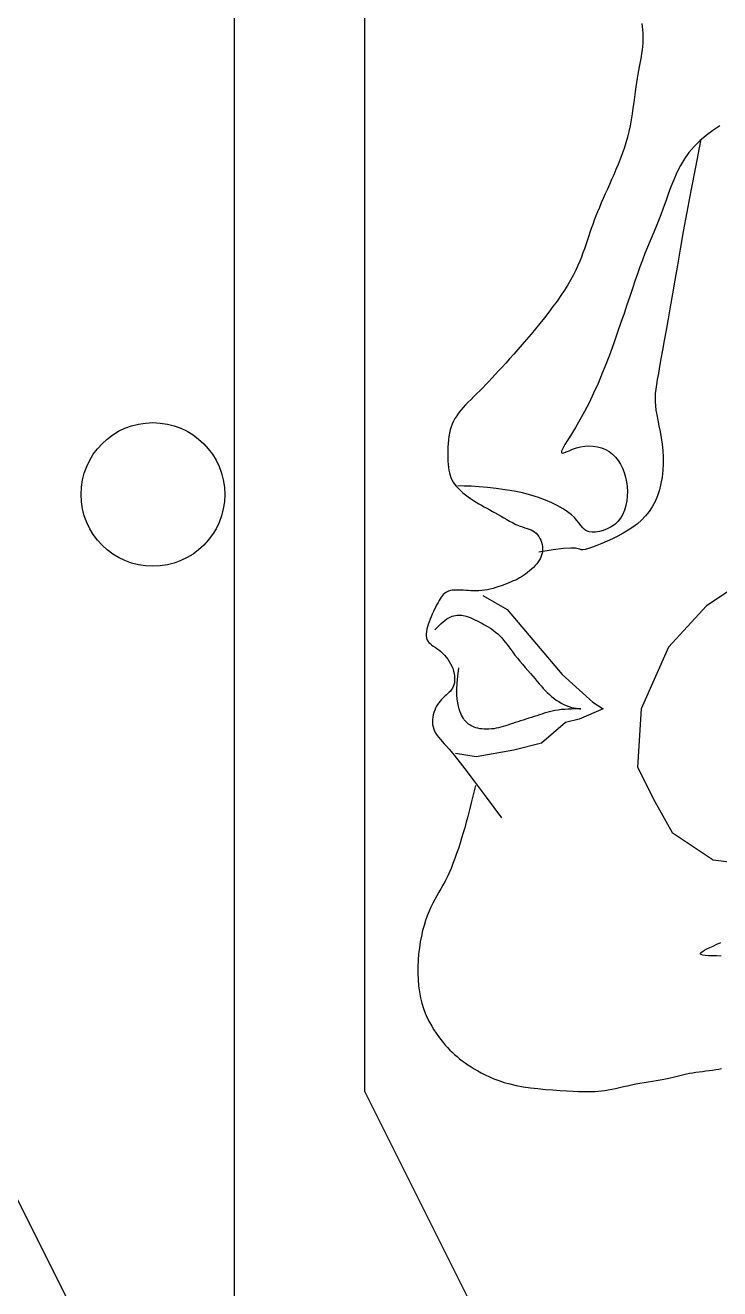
# Model space of a CAD drawing. Extents: x 377 to 3679, y 2766 to 6385.
# Drawn here: x 2041 to 2093.7, y 5217 to 5312.9 of the extents above; entities that cross this region are included whole.
import ezdxf

# ---------------------------------------------------------------- set-up
doc = ezdxf.new("R2010")
doc.units = 0
doc.header["$MEASUREMENT"] = 0
doc.layers.get('0').update_dxf_attribs({"linetype": 'CONTINUOUS'})
for name, color, linetype in [('3', 3, 'CONTINUOUS'), ('7', 7, 'CONTINUOUS'), ('BH', 3, 'CONTINUOUS'), ('TEXT', 3, 'CONTINUOUS')]:
    doc.layers.add(name, color=color, linetype=linetype)
doc.styles.add('HZ', font='')
doc.styles.get('HZ').set_extended_font_data('仿宋_GB2312')
doc.dimstyles.get("Standard").update_dxf_attribs({"dimscale": 25, "dimtxt": 2, "dimasz": 0.5, "dimexe": 1, "dimexo": 1, "dimgap": 0.5, "dimtad": 1, "dimdec": 0, "dimzin": 0, "dimtxsty": 'HZ', "dimblk1": 'DOT', "dimblk2": 'DOT', "dimsah": 1, "dimcen": 0, "dimclrd": 256, "dimclre": 256, "dimclrt": 256, "dimazin": 3, "dimtfac": 0.5, "dimtdec": 0, "dimtmove": 0, "dimatfit": 3, "dimtolj": 1, "dimtzin": 0})

# ---------------------------------------------------------------- blocks, each defined once
blk = doc.blocks.new('_DOT')
at = {"color": 0, "linetype": 'BYBLOCK'}
blk.add_line((-0.35, 0), (-1, 0), dxfattribs=at)
at = {"color": 0, "linetype": 'BYBLOCK', "const_width": 0.35}
blk.add_lwpolyline([(-0.175, 0, 1), (0.175, 0, 1)], format="xyb", close=True, dxfattribs=at)

msp = doc.modelspace()

# ---------------------------------------------------------------- hatches: boundary and pattern name
at = {"layer": 'BH'}
h = msp.add_hatch(dxfattribs=at)
h.set_pattern_fill('AR-RROOF', color=256, scale=20, angle=45, style=0)
h.set_pattern_definition([(45, (-7283.46, 4749.96), (431.052, 1149.473), [7620, -1016, 2540, -508]), (45, (-6985.3, 5407.3), (-836.96, 118.54), [1524, -167.64, 3048, -381]), (45, (-7409.2, 5234.9), (1627.222, 2108.564), [4064, -711.2, 2032, -508])])
h.paths.add_polyline_path([(2567.115, 5597.222), (2600.411, 5597.222), (2593.71, 5544.626, -0.101163), (2592.527, 5542.386), (2592.527, 5539.734), (2604.145, 5539.734, 0.190114), (2600.049, 5486.571, 0.025119), (2632.221, 5308.465, -0.363634), (2618.816, 5289.047), (2658.041, 5289.047, -0.483808), (2649.978, 5302.959, 0.28695), (2663.904, 5331.515, 0.064201), (2631.506, 5446.799), (2749.907, 5446.799, 0.064201), (2717.509, 5331.515, 0.28695), (2731.435, 5302.959, -0.483808), (2723.373, 5289.047), (2930.738, 5289.047), (2930.738, 5731.047), (2160.738, 5731.047), (2160.738, 5723.547), (2100.738, 5723.547), (2100.738, 5731.047), (1330.738, 5731.047), (1330.738, 5289.047), (2036.788, 5289.047), (2036.788, 5331.047), (2086.788, 5431.047), (2186.788, 5431.047), (2236.788, 5331.047), (2236.788, 5289.047), (2418.518, 5289.047), (2418.518, 5291.591, -0.140722), (2440.363, 5299.49, 0.230128), (2445.105, 5308.137), (2445.105, 5341.456, -0.518981), (2444.22, 5346.919, -0.60604), (2443.49, 5351.967, -0.660376), (2442.71, 5357.298, -0.015724), (2440.712, 5357.702), (2406.528, 5409.207), (2473.782, 5409.207), (2470.193, 5414.614), (2556.7, 5414.614, 0.010093), (2567.477, 5486.571, 0.190114), (2563.381, 5539.734), (2574.999, 5539.734), (2574.999, 5542.386, -0.101163), (2573.815, 5544.626)])
h.paths.add_polyline_path([(2036.788, 5271.047), (2024.194, 5271.047), (2024.194, 5281.047), (1343.332, 5281.047), (1343.332, 5271.047), (1330.738, 5271.047), (1330.738, 4989.047), (1661.341, 4989.047), (1661.341, 4991.648, -0.241584), (1679.417, 5003.951, 0.406968), (1690.296, 5019.904, 0.174163), (1687.886, 5024.026, -0.625959), (1690.287, 5048.292, 0.304056), (1680.391, 5064.795, -0.313174), (1656.391, 5094.567, -0.059937), (1661.68, 5141.993), (1728.899, 5141.993, -0.037567), (1733.548, 5112.394), (1768.7, 5112.394, -0.103304), (1767.971, 5075.109, -0.218444), (1752.896, 5058.349, -0.255287), (1748.229, 5050.62, 0.350014), (1746.372, 5041.774, -0.652621), (1746.372, 5021.371, 0.209907), (1750.828, 5002.848, -0.168461), (1771.93, 4991.648), (1771.93, 4989.047), (1795.646, 4989.047), (1795.646, 4991.648, -0.192355), (1816.679, 5004.357, 0.366447), (1824.025, 5020.816, -0.534024), (1820.566, 5043.282, 0.19278), (1824.981, 5049.159, 0.255254), (1815.099, 5062.853, -0.365209), (1792.784, 5095.973, -0.025268), (1798.203, 5138.328), (1862.597, 5138.328, -0.025268), (1868.017, 5095.973, -0.365209), (1845.702, 5062.853, 0.255254), (1835.82, 5049.159, 0.19278), (1840.234, 5043.282, -0.534024), (1836.776, 5020.816, 0.366447), (1844.121, 5004.357, -0.192355), (1865.154, 4991.648), (1865.154, 4989.047), (2036.788, 4989.047)])
h.paths.add_polyline_path([(2930.738, 5271.047), (2918.143, 5271.047), (2918.143, 5281.047), (2250.692, 5281.047), (2250.692, 5271.047), (2236.788, 5271.047), (2236.788, 4989.047), (2930.738, 4989.047)])

# ---------------------------------------------------------------- linework, layer by layer
at = {"layer": '3'}
for points in [[(2087.818, 5313.085), (2087.852, 5312.846), (2087.877, 5312.603), (2087.892, 5312.355), (2087.898, 5312.103), (2087.895, 5311.847), (2087.884, 5311.59), (2087.865, 5311.331), (2087.838, 5311.071), (2087.806, 5310.813), (2087.768, 5310.556), (2087.724, 5310.301), (2087.677, 5310.044), (2087.626, 5309.782), (2087.573, 5309.512), (2087.519, 5309.228), (2087.464, 5308.928), (2087.41, 5308.608), (2087.358, 5308.263), (2087.307, 5307.892), (2087.257, 5307.496), (2087.205, 5307.082), (2087.149, 5306.653), (2087.087, 5306.213), (2087.016, 5305.768), (2086.934, 5305.322), (2086.838, 5304.879), (2086.729, 5304.442), (2086.605, 5304.014), (2086.47, 5303.593), (2086.326, 5303.18), (2086.174, 5302.774), (2086.016, 5302.376), (2085.854, 5301.986), (2085.691, 5301.603), (2085.527, 5301.229), (2085.364, 5300.861), (2085.203, 5300.5), (2085.045, 5300.147), (2084.891, 5299.799), (2084.741, 5299.458), (2084.598, 5299.122), (2084.461, 5298.792), (2084.331, 5298.467), (2084.209, 5298.147), (2084.091, 5297.83), (2083.979, 5297.516), (2083.871, 5297.205), (2083.765, 5296.896), (2083.662, 5296.588), (2083.559, 5296.281), (2083.456, 5295.974), (2083.349, 5295.664), (2083.236, 5295.35), (2083.112, 5295.029), (2082.973, 5294.699), (2082.817, 5294.358), (2082.64, 5294.004), (2082.439, 5293.634), (2082.21, 5293.247), (2081.956, 5292.845), (2081.681, 5292.431), (2081.387, 5292.01), (2081.077, 5291.583), (2080.755, 5291.154), (2080.425, 5290.727), (2080.088, 5290.304), (2079.749, 5289.888), (2079.41, 5289.482), (2079.072, 5289.085), (2078.739, 5288.7), (2078.412, 5288.328), (2078.094, 5287.97), (2077.787, 5287.628), (2077.492, 5287.302), (2077.213, 5286.993), (2076.947, 5286.701), (2076.692, 5286.423), (2076.447, 5286.159), (2076.21, 5285.906), (2075.978, 5285.663), (2075.75, 5285.428), (2075.525, 5285.2), (2075.3, 5284.977), (2075.077, 5284.759), (2074.858, 5284.545), (2074.647, 5284.333), (2074.444, 5284.125), (2074.253, 5283.918), (2074.075, 5283.713), (2073.912, 5283.508), (2073.767, 5283.303), (2073.639, 5283.096), (2073.528, 5282.886), (2073.431, 5282.672), (2073.348, 5282.451), (2073.278, 5282.222), (2073.221, 5281.983), (2073.174, 5281.734), (2073.138, 5281.472), (2073.112, 5281.201), (2073.095, 5280.926), (2073.086, 5280.649), (2073.084, 5280.374), (2073.09, 5280.106), (2073.102, 5279.849), (2073.12, 5279.605), (2073.143, 5279.378), (2073.174, 5279.167), (2073.213, 5278.969), (2073.263, 5278.783), (2073.326, 5278.605), (2073.404, 5278.434), (2073.499, 5278.268), (2073.612, 5278.104), (2073.744, 5277.94), (2073.895, 5277.777), (2074.061, 5277.617), (2074.24, 5277.459), (2074.429, 5277.305), (2074.626, 5277.156), (2074.828, 5277.012), (2075.033, 5276.875), (2075.238, 5276.746), (2075.443, 5276.623), (2075.649, 5276.504), (2075.856, 5276.388), (2076.064, 5276.273), (2076.274, 5276.158), (2076.486, 5276.041), (2076.7, 5275.92), (2076.916, 5275.795), (2077.134, 5275.668), (2077.351, 5275.54), (2077.567, 5275.415), (2077.781, 5275.295), (2077.991, 5275.183), (2078.196, 5275.081), (2078.394, 5274.992), (2078.585, 5274.917), (2078.768, 5274.854), (2078.942, 5274.797), (2079.108, 5274.743), (2079.265, 5274.688), (2079.412, 5274.628), (2079.55, 5274.557), (2079.679, 5274.474), (2079.796, 5274.373), (2079.903, 5274.257), (2079.998, 5274.128), (2080.082, 5273.989), (2080.152, 5273.842), (2080.209, 5273.691), (2080.252, 5273.536), (2080.28, 5273.382), (2080.293, 5273.23), (2080.29, 5273.079), (2080.272, 5272.931), (2080.239, 5272.785), (2080.19, 5272.64), (2080.126, 5272.495), (2080.047, 5272.352), (2079.952, 5272.208), (2079.842, 5272.065), (2079.719, 5271.923), (2079.585, 5271.784), (2079.443, 5271.649), (2079.294, 5271.518), (2079.141, 5271.395), (2078.986, 5271.278), (2078.831, 5271.171), (2078.679, 5271.074), (2078.527, 5270.985), (2078.375, 5270.903), (2078.22, 5270.826), (2078.061, 5270.754), (2077.897, 5270.684), (2077.727, 5270.614), (2077.547, 5270.543), (2077.358, 5270.471), (2077.16, 5270.397), (2076.955, 5270.326), (2076.744, 5270.257), (2076.53, 5270.193), (2076.313, 5270.136), (2076.096, 5270.089), (2075.88, 5270.052), (2075.666, 5270.027), (2075.455, 5270.014), (2075.247, 5270.009), (2075.043, 5270.011), (2074.843, 5270.018), (2074.646, 5270.029), (2074.455, 5270.041), (2074.268, 5270.052), (2074.086, 5270.061), (2073.91, 5270.066), (2073.742, 5270.065), (2073.581, 5270.059), (2073.429, 5270.045), (2073.288, 5270.021), (2073.157, 5269.988), (2073.038, 5269.943), (2072.931, 5269.885), (2072.835, 5269.815), (2072.747, 5269.732), (2072.665, 5269.636), (2072.588, 5269.527), (2072.511, 5269.406), (2072.434, 5269.271), (2072.355, 5269.124), (2072.27, 5268.964), (2072.183, 5268.794), (2072.093, 5268.615), (2072.003, 5268.428), (2071.914, 5268.236), (2071.828, 5268.042), (2071.747, 5267.846), (2071.671, 5267.65), (2071.604, 5267.457), (2071.546, 5267.269), (2071.499, 5267.086), (2071.466, 5266.91), (2071.449, 5266.743), (2071.449, 5266.587), (2071.467, 5266.443), (2071.507, 5266.313), (2071.57, 5266.197), (2071.652, 5266.093), (2071.752, 5265.998), (2071.866, 5265.907), (2071.992, 5265.817), (2072.126, 5265.726), (2072.266, 5265.628), (2072.409, 5265.521), (2072.552, 5265.402), (2072.694, 5265.272), (2072.831, 5265.13), (2072.963, 5264.979), (2073.087, 5264.818), (2073.201, 5264.65), (2073.304, 5264.475), (2073.393, 5264.293), (2073.467, 5264.107), (2073.526, 5263.918), (2073.57, 5263.729), (2073.598, 5263.543), (2073.611, 5263.361), (2073.608, 5263.188), (2073.59, 5263.024), (2073.557, 5262.874), (2073.509, 5262.738), (2073.447, 5262.615), (2073.374, 5262.503), (2073.291, 5262.4), (2073.2, 5262.303), (2073.104, 5262.21), (2073.003, 5262.119), (2072.901, 5262.028), (2072.799, 5261.934), (2072.697, 5261.837), (2072.598, 5261.734), (2072.501, 5261.625), (2072.409, 5261.508), (2072.321, 5261.383), (2072.239, 5261.247), (2072.163, 5261.1), (2072.096, 5260.94), (2072.037, 5260.77), (2071.99, 5260.593), (2071.955, 5260.411), (2071.934, 5260.225), (2071.929, 5260.04), (2071.941, 5259.858), (2071.972, 5259.68), (2072.023, 5259.51), (2072.093, 5259.346), (2072.18, 5259.186), (2072.283, 5259.029), (2072.4, 5258.873), (2072.529, 5258.717), (2072.67, 5258.559), (2072.819, 5258.398), (2072.982, 5258.223), (2073.187, 5257.995), (2073.466, 5257.664), (2073.854, 5257.181), (2074.385, 5256.499), (2075.091, 5255.567), (2076.006, 5254.338), (2077.165, 5252.762)], [(2093.75, 5305.311), (2093.207, 5304.95), (2092.696, 5304.57), (2092.222, 5304.167), (2091.789, 5303.739), (2091.399, 5303.284), (2091.056, 5302.799), (2090.754, 5302.29), (2090.487, 5301.763), (2090.248, 5301.223), (2090.031, 5300.676), (2089.829, 5300.129), (2089.637, 5299.587), (2089.446, 5299.057), (2089.252, 5298.542), (2089.055, 5298.042), (2088.856, 5297.551), (2088.655, 5297.066), (2088.455, 5296.583), (2088.256, 5296.098), (2088.058, 5295.608), (2087.865, 5295.109), (2087.675, 5294.597), (2087.486, 5294.068), (2087.296, 5293.52), (2087.103, 5292.949), (2086.903, 5292.352), (2086.694, 5291.726), (2086.473, 5291.066), (2086.237, 5290.371), (2085.984, 5289.639), (2085.715, 5288.878), (2085.431, 5288.099), (2085.132, 5287.312), (2084.821, 5286.526), (2084.497, 5285.753), (2084.163, 5285.003), (2083.819, 5284.287), (2083.467, 5283.613), (2083.119, 5282.988), (2082.784, 5282.419), (2082.476, 5281.912), (2082.204, 5281.472), (2081.981, 5281.106), (2081.818, 5280.819), (2081.726, 5280.617), (2081.713, 5280.504), (2081.775, 5280.466), (2081.9, 5280.488), (2082.08, 5280.553), (2082.307, 5280.648), (2082.569, 5280.755), (2082.86, 5280.858), (2083.168, 5280.942), (2083.485, 5280.995), (2083.807, 5281.012), (2084.129, 5280.995), (2084.446, 5280.942), (2084.755, 5280.855), (2085.051, 5280.733), (2085.329, 5280.577), (2085.586, 5280.385), (2085.817, 5280.159), (2086.022, 5279.903), (2086.201, 5279.618), (2086.353, 5279.311), (2086.48, 5278.984), (2086.58, 5278.641), (2086.654, 5278.286), (2086.702, 5277.923), (2086.724, 5277.556), (2086.717, 5277.19), (2086.682, 5276.829), (2086.615, 5276.478), (2086.515, 5276.142), (2086.382, 5275.827), (2086.212, 5275.536), (2086.004, 5275.276), (2085.76, 5275.05), (2085.486, 5274.859), (2085.194, 5274.704), (2084.894, 5274.585), (2084.596, 5274.503), (2084.311, 5274.459), (2084.048, 5274.454), (2083.819, 5274.486), (2083.629, 5274.557), (2083.471, 5274.663), (2083.331, 5274.8), (2083.197, 5274.962), (2083.056, 5275.147), (2082.896, 5275.348), (2082.705, 5275.563), (2082.47, 5275.787), (2082.18, 5276.015), (2081.837, 5276.244), (2081.441, 5276.47), (2080.996, 5276.69), (2080.505, 5276.9), (2079.968, 5277.096), (2079.39, 5277.276), (2078.773, 5277.436), (2078.12, 5277.572), (2077.447, 5277.686), (2076.769, 5277.778), (2076.102, 5277.851), (2075.462, 5277.905), (2074.865, 5277.942), (2074.328, 5277.963), (2073.866, 5277.97)], [(2092.283, 5304.166), (2091.889, 5302.177), (2091.543, 5300.379), (2091.238, 5298.753), (2090.969, 5297.28), (2090.73, 5295.943), (2090.517, 5294.721), (2090.323, 5293.598), (2090.143, 5292.554), (2089.973, 5291.575), (2089.813, 5290.657), (2089.662, 5289.803), (2089.521, 5289.013), (2089.392, 5288.288), (2089.274, 5287.629), (2089.167, 5287.039), (2089.074, 5286.516), (2088.993, 5286.061), (2088.927, 5285.663), (2088.876, 5285.308), (2088.841, 5284.983), (2088.824, 5284.676), (2088.825, 5284.374), (2088.846, 5284.062), (2088.888, 5283.729), (2088.95, 5283.364), (2089.027, 5282.968), (2089.113, 5282.545), (2089.202, 5282.098), (2089.286, 5281.631), (2089.359, 5281.149), (2089.414, 5280.655), (2089.446, 5280.153), (2089.448, 5279.646), (2089.42, 5279.14), (2089.361, 5278.64), (2089.271, 5278.15), (2089.152, 5277.675), (2089.001, 5277.22), (2088.82, 5276.79), (2088.609, 5276.391), (2088.367, 5276.024), (2088.097, 5275.69), (2087.801, 5275.383), (2087.481, 5275.102), (2087.139, 5274.842), (2086.778, 5274.601), (2086.399, 5274.375), (2086.004, 5274.161), (2085.599, 5273.957), (2085.191, 5273.766), (2084.792, 5273.592), (2084.414, 5273.438), (2084.068, 5273.31), (2083.764, 5273.211), (2083.515, 5273.145), (2083.33, 5273.116), (2083.211, 5273.125), (2083.115, 5273.159), (2082.987, 5273.201), (2082.775, 5273.235), (2082.424, 5273.244), (2081.882, 5273.211), (2081.093, 5273.12), (2080.005, 5272.954)], [(2100.55, 5270.427), (2098.202, 5271.208), (2095.853, 5270.948), (2092.722, 5268.863), (2089.852, 5265.736), (2087.764, 5261.045), (2087.503, 5256.614), (2088.808, 5254.008), (2090.113, 5251.663), (2093.244, 5249.578), (2097.419, 5249.057), (2101.072, 5249.057), (2103.942, 5249.317), (2105.769, 5250.62), (2106.812, 5251.924), (2109.422, 5254.008)], [(2075.761, 5269.645), (2077.588, 5268.602), (2081.763, 5263.651), (2084.111, 5261.566), (2084.894, 5261.045), (2083.067, 5260.263), (2082.024, 5260.002), (2080.197, 5258.439), (2078.109, 5257.917), (2075.239, 5257.396), (2073.674, 5257.657)], [(2072.108, 5267.039), (2072.579, 5267.537), (2073.017, 5267.876), (2073.423, 5268.077), (2073.801, 5268.165), (2074.154, 5268.163), (2074.484, 5268.092), (2074.794, 5267.978), (2075.087, 5267.842), (2075.365, 5267.705), (2075.629, 5267.568), (2075.878, 5267.433), (2076.112, 5267.297), (2076.33, 5267.16), (2076.533, 5267.021), (2076.721, 5266.879), (2076.892, 5266.735), (2077.047, 5266.586), (2077.191, 5266.432), (2077.326, 5266.272), (2077.457, 5266.105), (2077.588, 5265.93), (2077.724, 5265.745), (2077.867, 5265.551), (2078.023, 5265.345), (2078.193, 5265.127), (2078.377, 5264.901), (2078.569, 5264.668), (2078.767, 5264.433), (2078.967, 5264.197), (2079.166, 5263.964), (2079.36, 5263.738), (2079.545, 5263.521), (2079.718, 5263.315), (2079.882, 5263.12), (2080.039, 5262.936), (2080.192, 5262.76), (2080.342, 5262.593), (2080.493, 5262.433), (2080.646, 5262.279), (2080.806, 5262.131), (2080.973, 5261.986), (2081.147, 5261.848), (2081.327, 5261.716), (2081.513, 5261.593), (2081.702, 5261.48), (2081.894, 5261.379), (2082.089, 5261.292), (2082.284, 5261.219), (2082.479, 5261.161), (2082.665, 5261.118), (2082.835, 5261.087), (2082.98, 5261.066), (2083.093, 5261.054), (2083.165, 5261.047), (2083.188, 5261.045), (2083.154, 5261.045), (2083.058, 5261.045), (2082.908, 5261.043), (2082.713, 5261.04), (2082.486, 5261.034), (2082.236, 5261.024), (2081.974, 5261.008), (2081.711, 5260.987), (2081.458, 5260.958), (2081.223, 5260.921), (2081.005, 5260.878), (2080.8, 5260.828), (2080.605, 5260.773), (2080.416, 5260.714), (2080.229, 5260.653), (2080.041, 5260.589), (2079.849, 5260.524), (2079.65, 5260.458), (2079.444, 5260.393), (2079.234, 5260.328), (2079.023, 5260.263), (2078.811, 5260.198), (2078.601, 5260.133), (2078.396, 5260.067), (2078.196, 5260.002), (2078.005, 5259.937), (2077.819, 5259.873), (2077.639, 5259.811), (2077.463, 5259.753), (2077.288, 5259.698), (2077.114, 5259.648), (2076.939, 5259.604), (2076.761, 5259.568), (2076.58, 5259.539), (2076.397, 5259.519), (2076.214, 5259.507), (2076.033, 5259.503), (2075.856, 5259.507), (2075.685, 5259.519), (2075.522, 5259.539), (2075.37, 5259.568), (2075.229, 5259.605), (2075.099, 5259.649), (2074.98, 5259.7), (2074.87, 5259.758), (2074.767, 5259.822), (2074.672, 5259.892), (2074.584, 5259.966), (2074.5, 5260.046), (2074.42, 5260.13), (2074.345, 5260.22), (2074.272, 5260.32), (2074.204, 5260.431), (2074.138, 5260.557), (2074.075, 5260.699), (2074.014, 5260.861), (2073.956, 5261.045), (2073.901, 5261.254), (2073.852, 5261.497), (2073.814, 5261.782), (2073.79, 5262.12), (2073.787, 5262.518), (2073.806, 5262.987), (2073.854, 5263.535), (2073.935, 5264.172)], [(2075.197, 5255.219), (2075.024, 5254.526), (2074.87, 5253.913), (2074.731, 5253.368), (2074.605, 5252.878), (2074.487, 5252.432), (2074.373, 5252.018), (2074.261, 5251.622), (2074.145, 5251.234), (2074.024, 5250.843), (2073.897, 5250.451), (2073.765, 5250.06), (2073.628, 5249.675), (2073.486, 5249.299), (2073.34, 5248.935), (2073.191, 5248.587), (2073.038, 5248.259), (2072.884, 5247.952), (2072.727, 5247.663), (2072.57, 5247.386), (2072.413, 5247.116), (2072.258, 5246.847), (2072.105, 5246.574), (2071.955, 5246.291), (2071.809, 5245.994), (2071.668, 5245.676), (2071.534, 5245.339), (2071.407, 5244.982), (2071.289, 5244.605), (2071.182, 5244.209), (2071.086, 5243.794), (2071.003, 5243.361), (2070.934, 5242.909), (2070.881, 5242.441), (2070.843, 5241.96), (2070.823, 5241.472), (2070.821, 5240.982), (2070.839, 5240.496), (2070.877, 5240.019), (2070.935, 5239.557), (2071.016, 5239.116), (2071.119, 5238.698), (2071.242, 5238.306), (2071.382, 5237.937), (2071.535, 5237.591), (2071.699, 5237.266), (2071.869, 5236.962), (2072.044, 5236.679), (2072.219, 5236.414), (2072.392, 5236.166), (2072.563, 5235.936), (2072.734, 5235.719), (2072.905, 5235.516), (2073.078, 5235.325), (2073.252, 5235.143), (2073.43, 5234.97), (2073.612, 5234.803), (2073.8, 5234.642), (2073.993, 5234.485), (2074.195, 5234.331), (2074.405, 5234.179), (2074.625, 5234.028), (2074.857, 5233.878), (2075.102, 5233.727), (2075.361, 5233.575), (2075.636, 5233.421), (2075.93, 5233.266), (2076.246, 5233.113), (2076.588, 5232.964), (2076.959, 5232.822), (2077.364, 5232.688), (2077.804, 5232.566), (2078.285, 5232.456), (2078.807, 5232.361), (2079.36, 5232.28), (2079.93, 5232.212), (2080.506, 5232.156), (2081.074, 5232.11), (2081.621, 5232.072), (2082.135, 5232.043), (2082.603, 5232.019), (2083.016, 5232.002), (2083.379, 5231.989), (2083.7, 5231.984), (2083.99, 5231.985), (2084.257, 5231.994), (2084.509, 5232.012), (2084.757, 5232.038), (2085.008, 5232.074), (2085.271, 5232.12), (2085.544, 5232.174), (2085.829, 5232.234), (2086.122, 5232.299), (2086.423, 5232.367), (2086.73, 5232.435), (2087.042, 5232.502), (2087.358, 5232.565), (2087.677, 5232.624), (2087.995, 5232.679), (2088.31, 5232.731), (2088.619, 5232.78), (2088.919, 5232.828), (2089.207, 5232.876), (2089.48, 5232.925), (2089.736, 5232.975), (2089.972, 5233.027), (2090.193, 5233.081), (2090.402, 5233.135), (2090.604, 5233.19), (2090.803, 5233.242), (2091.004, 5233.293), (2091.212, 5233.341), (2091.43, 5233.384), (2091.663, 5233.423), (2091.907, 5233.457), (2092.16, 5233.49), (2092.417, 5233.52), (2092.676, 5233.551), (2092.933, 5233.584), (2093.184, 5233.618), (2093.425, 5233.657), (2093.655, 5233.7), (2093.879, 5233.746)], [(2093.837, 5242.278), (2093.475, 5242.282), (2093.15, 5242.289), (2092.867, 5242.302), (2092.632, 5242.322), (2092.45, 5242.349), (2092.327, 5242.385), (2092.266, 5242.431), (2092.264, 5242.487), (2092.317, 5242.554), (2092.419, 5242.631), (2092.566, 5242.718), (2092.754, 5242.815), (2092.976, 5242.922), (2093.229, 5243.04), (2093.508, 5243.168), (2093.808, 5243.304)]]:
    msp.add_lwpolyline(points, dxfattribs=at)
msp.add_circle((2050.709, 5277.324), 5.452, dxfattribs=at)
at = {"layer": '7'}
for points in [[(2236.788, 5231.047), (2186.788, 5131.047), (2086.788, 5131.047), (2036.788, 5231.047), (2036.788, 5331.047), (2086.788, 5431.047), (2186.788, 5431.047), (2236.788, 5331.047)], [(2206.788, 5231.989), (2168.247, 5154.907), (2105.329, 5154.907), (2066.788, 5231.989), (2066.788, 5317.825), (2105.329, 5394.907), (2168.247, 5394.907), (2206.788, 5317.825)]]:
    msp.add_lwpolyline(points, close=True, dxfattribs=at)

# ---------------------------------------------------------------- leaders
at = {"layer": 'TEXT'}
msp.add_leader([(2056.898, 5095.227), (2056.898, 6357.625), (2289.243, 6357.625)], dimstyle='STANDARD', dxfattribs=at)

doc.saveas('drawing.dxf')
